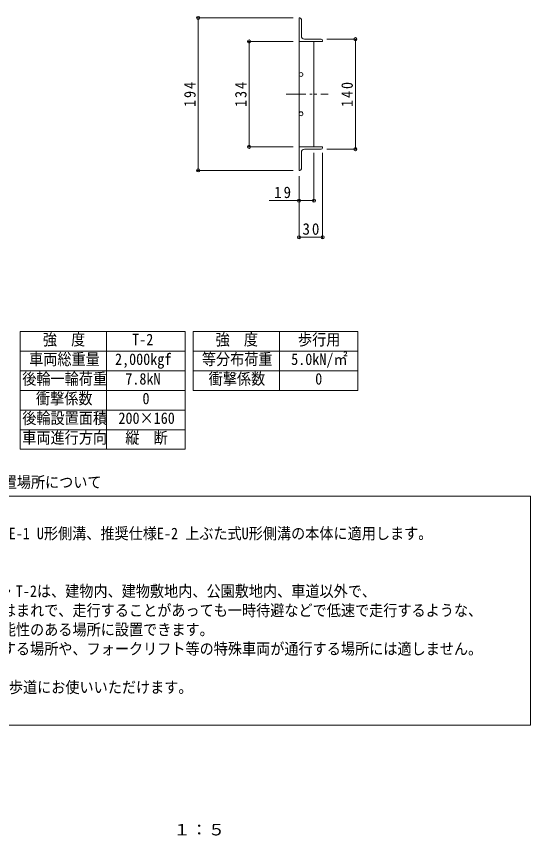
# Model space of a CAD drawing. Units: millimetres, scale not verified. Extents: x -756 to 910, y -687 to 504.
# Drawn here: x 255 to 910, y -680 to 363 of the extents above; entities that cross this region are included whole.
import ezdxf
from ezdxf.enums import TextEntityAlignment as Align

# ---------------------------------------------------------------- set-up
doc = ezdxf.new("R2010")
doc.units = ezdxf.units.MM
doc.header["$LTSCALE"] = 5
doc.header["$PDMODE"] = 32
doc.header["$PDSIZE"] = 4
doc.linetypes.add('DOUBLE_CHAIN1', pattern=[8.8, 5, -1, 0.6, -0.6, 0.6, -1])
for name, color, linetype, lineweight in [('A-0_通り芯', 2, 'Continuous', 9), ('A-2_蓋', 3, 'Continuous', 9), ('A-4_寸法', 7, 'Continuous', 9), ('F-5_F-5ﾚｲﾔ', 7, 'Continuous', 9)]:
    doc.layers.add(name, color=color, linetype=linetype, lineweight=lineweight)
doc.styles.add('ＭＳ ゴシック', font='')
doc.styles.get('ＭＳ ゴシック').set_extended_font_data('MS Gothic')

msp = doc.modelspace()

# ---------------------------------------------------------------- linework, layer by layer
at = {"layer": 'A-0_通り芯'}
for p, q in [((615.028, 330.959), (615.028, 360.959)), ((616.028, 360.959), (615.028, 360.959)), ((618.028, 337.959), (618.028, 358.959)), ((622.028, 333.959), (643.028, 333.959)), ((645.028, 330.959), (615.028, 330.959)), ((645.028, 331.959), (645.028, 330.959)), ((615.028, 196.959), (615.028, 166.959)), ((645.028, 196.959), (615.028, 196.959)), ((618.028, 189.959), (618.028, 168.959)), ((622.028, 193.959), (643.028, 193.959)), ((645.028, 195.959), (645.028, 196.959)), ((616.028, 166.959), (615.028, 166.959))]:
    msp.add_line(p, q, dxfattribs=at)
for centre, radius, start, end in [((616.028, 358.959), 2, 0, 90), ((622.028, 337.959), 4, 180, 270), ((643.028, 331.959), 2, 0, 90), ((622.028, 189.959), 4, 90, 180), ((643.028, 195.959), 2, 270, 0), ((616.028, 168.959), 2, 270, 0)]:
    msp.add_arc(centre, radius, start, end, dxfattribs=at)
at = {"layer": 'A-2_蓋'}
for p, q in [((615.028, 330.959), (615.028, 196.959)), ((634.028, 330.959), (634.028, 196.959))]:
    msp.add_line(p, q, dxfattribs=at)
at = {"layer": 'A-2_蓋', "linetype": 'DOUBLE_CHAIN1'}
msp.add_line((598.612, 263.959), (652.122, 263.959), dxfattribs=at)
at = {"layer": 'A-2_蓋'}
for centre in [(617.528, 288.959), (617.528, 238.959)]:
    msp.add_circle(centre, 2.5, dxfattribs=at)
at = {"layer": 'A-4_寸法'}
for p, q in [((607.528, 360.959), (484.987, 360.959)), ((486.486, 166.959), (486.486, 360.959)), ((650.528, 333.959), (688.247, 333.959)), ((686.747, 333.959), (686.747, 193.959)), ((607.528, 330.959), (549.851, 330.959)), ((551.351, 196.959), (551.351, 330.959)), ((607.528, 196.959), (549.851, 196.959)), ((634.028, 189.459), (634.028, 126.946)), ((645.028, 189.459), (645.028, 80.324)), ((650.528, 193.959), (688.247, 193.959)), ((607.528, 166.959), (484.987, 166.959)), ((615.028, 159.459), (615.028, 80.324)), ((576.771, 128.446), (634.028, 128.446)), ((615.028, 81.824), (645.028, 81.824))]:
    msp.add_line(p, q, dxfattribs=at)
for p in [(486.486, 360.959), (686.747, 333.959), (551.351, 330.959), (551.351, 196.959), (686.747, 193.959), (486.486, 166.959), (615.028, 128.446), (634.028, 128.446), (615.028, 81.824), (645.028, 81.824)]:
    msp.add_point(p, dxfattribs=at)
at = {"layer": 'F-5_F-5ﾚｲﾔ', "color": 2}
for p, q in [((260, -38.116), (260, -188.116)), ((260, -38.116), (470, -38.116)), ((370, -38.116), (370, -188.116)), ((470, -38.116), (470, -188.116)), ((480, -38.116), (690, -38.116)), ((480, -38.116), (480, -113.116)), ((590, -38.116), (590, -113.116)), ((690, -38.116), (690, -113.116)), ((260, -63.116), (470, -63.116)), ((480, -63.116), (690, -63.116)), ((260, -88.116), (470, -88.116)), ((480, -88.116), (690, -88.116)), ((260, -113.116), (470, -113.116)), ((480, -113.116), (690, -113.116)), ((260, -138.116), (470, -138.116)), ((260, -163.116), (470, -163.116)), ((260, -188.116), (470, -188.116)), ((40, -247.723), (910, -247.723))]:
    msp.add_line(p, q, dxfattribs=at)
msp.add_lwpolyline([(910, -247.723), (910, -539.054), (40, -539.054)], dxfattribs=at)

# ---------------------------------------------------------------- texts
at = {"layer": 'A-4_寸法', "color": 2, "char_height": 14.66, "attachment_point": 7, "rotation": 90, "style": 'ＭＳ ゴシック'}
for s, insert in [('\\T1.27;\\W0.9;194', (483.487, 247.709)), ('\\T1.27;\\W0.9;134', (548.351, 247.709)), ('\\T1.27;\\W0.9;140', (683.747, 247.709))]:
    msp.add_mtext(s, dxfattribs=dict(at, insert=insert))
at = {"layer": 'A-4_寸法', "color": 2, "char_height": 14.66, "attachment_point": 7, "style": 'ＭＳ ゴシック'}
for s, insert in [('\\T1.27;\\W0.95;19', (583.346, 131.446)), ('\\T1.27;\\W0.95;30', (619.403, 84.824))]:
    msp.add_mtext(s, dxfattribs=dict(at, insert=insert))
at = {"layer": 'F-5_F-5ﾚｲﾔ', "style": 'ＭＳ ゴシック', "width": 0.9}
for s, p in [('強\u3000度', (288.75, -60.116)), ('T-2', (402.5, -60.116)), ('強\u3000度', (508.75, -60.116)), ('歩行用', (613.75, -60.116)), ('車両総重量', (271.25, -85.116)), ('2,000kgf', (380.625, -85.116)), ('等分布荷重', (491.25, -85.116)), ('5.0kN/㎡', (605, -85.116)), ('後輪一輪荷重', (262.5, -110.116)), ('7.8kN', (393.75, -110.116)), ('衝撃係数', (500, -110.116)), ('0', (635.625, -110.116)), ('衝撃係数', (280, -135.116)), ('0', (415.625, -135.116)), ('後輪設置面積', (262.5, -160.116)), ('200×160', (385, -160.116)), ('車両進行方向', (262.5, -185.116)), ('縦\u3000断', (393.75, -185.116)), ('適用Ｕ形側溝および、設置場所について', (39.559, -241.657)), ('\u3000JIS A 5372 推奨仕様E-1 U形側溝、推奨仕様E-2 上ぶた式U形側溝の本体に適用します。', (56.474, -306.904)), ('\u3000適用荷重 T-14・T-6・T-2は、建物内、建物敷地内、公園敷地内、車道以外で、', (56.474, -380.312)), ('\u3000車両が走行することはまれで、走行することがあっても一時待避などで低速で走行するような、', (56.474, -404.781)), ('\u3000車両が乗り入れる可能性のある場所に設置できます。 ', (56.474, -429.251)), ('\u3000※車両が頻繁に通行する場所や、フォークリフト等の特殊車両が通行する場所には適しません。', (56.474, -453.72)), ('\u3000適用荷重 歩行用は、歩道にお使いいただけます。', (56.474, -502.659))]:
    msp.add_text(s, height=14.66, dxfattribs=at).set_placement(p, align=Align.BOTTOM_LEFT)
at = {"layer": 'F-5_F-5ﾚｲﾔ', "color": 2, "style": 'ＭＳ ゴシック', "width": 1.1}
msp.add_text('１：５', height=14.66, dxfattribs=at).set_placement((454.889, -683.96), align=Align.BOTTOM_LEFT)

doc.saveas('drawing.dxf')
